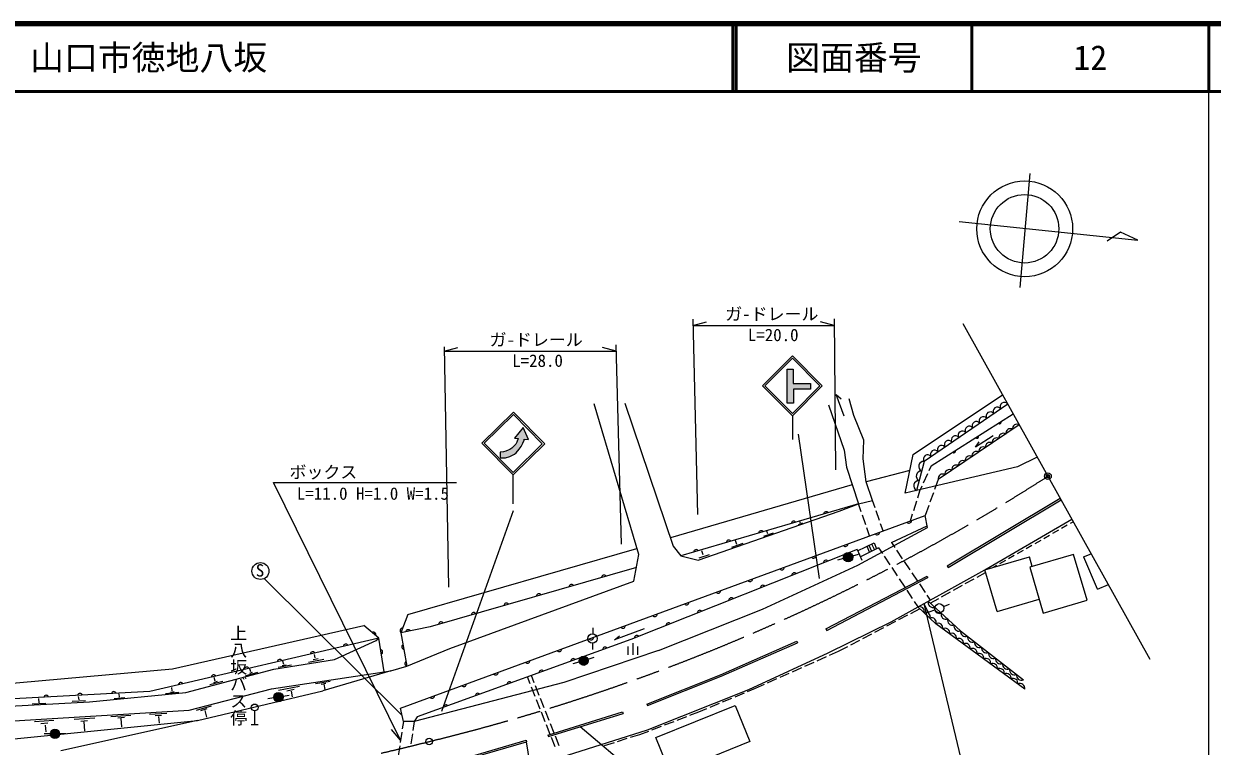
# Model space of a CAD drawing. Units: millimetres, scale not verified. Extents: x 40000 to 680000, y 20000 to 380000.
# Drawn here: x 404099 to 579500, y 273364 to 380000 of the extents above; entities that cross this region are included whole.
import ezdxf
from ezdxf.enums import TextEntityAlignment as Align

# ---------------------------------------------------------------- set-up
doc = ezdxf.new("R2010")
doc.units = ezdxf.units.MM
doc.header["$LTSCALE"] = 1000
doc.header["$PDMODE"] = 32
doc.header["$PDSIZE"] = 500
doc.linetypes.add('CHAIN', pattern=[18.5, 12, -1.5, 3.5, -1.5])
for name, color, linetype, lineweight in [('M-BGD', 7, 'Continuous', 13), ('M-BMK', 2, 'CHAIN', 13), ('M-BMK-SRVR', 3, 'Continuous', 13), ('M-STR-HTXT', 7, 'Continuous', 13), ('M-STR-STRC', 7, 'Continuous', 13), ('M-TTL', 2, 'Continuous', 140), ('M-TTL-BAND', 7, 'Continuous', 25), ('M-TTL-LINE', 7, 'Continuous', 50)]:
    doc.layers.add(name, color=color, linetype=linetype, lineweight=lineweight)
doc.layers.add('M-OTRS', color=6, linetype='Continuous')
doc.layers.add('M-TTL-TXT', color=7, linetype='Continuous')
doc.styles.add('@ＭＳ ゴシック', font='')
doc.styles.add('ＭＳ ゴシック', font='')
doc.styles.get('@ＭＳ ゴシック').set_extended_font_data('@MS Gothic')
doc.styles.get('ＭＳ ゴシック').set_extended_font_data('MS Gothic')

msp = doc.modelspace()

# ---------------------------------------------------------------- hatches: boundary and pattern name
at = {"layer": 'M-BGD'}
for points in [[(526431, 301436, 0.97359), (525105, 301113, 0.01338), (525113, 301077, 0.41421), (525952, 300597, 0.41421)], [(487389, 286186, 0.97359), (486073, 285823, 0.01338), (486082, 285787, 1)], [(442359, 280722, 0.97359), (441004, 280554, 0.01338), (441009, 280517, 0.41421), (441786, 279944, 0.41421)], [(409384, 275188, 0.97359), (408019, 275224, 0.01338), (408018, 275188, 0.41421), (408701, 274505, 0.41421)]]:
    msp.add_hatch(color=256, dxfattribs=at).paths.add_polyline_path(points)
at = {"layer": 'M-STR-STRC'}
for points in [[(517707, 323976), (517707, 326080), (520205, 326080), (520205, 326904), (517671, 326904), (517671, 329026), (516758, 329026), (516758, 323976)], [(517707, 323976), (517707, 326080), (520205, 326080), (520205, 326904), (517671, 326904), (517671, 329026), (516758, 329026), (516758, 323976)], [(517707, 323976), (517707, 326080), (520205, 326080), (520205, 326904), (517671, 326904), (517671, 329026), (516758, 329026), (516758, 323976)], [(517707, 323976), (517707, 326080), (520205, 326080), (520205, 326904), (517671, 326904), (517671, 329026), (516758, 329026), (516758, 323976)], [(517707, 323976), (517707, 326080), (520205, 326080), (520205, 326904), (517671, 326904), (517671, 329026), (516758, 329026), (516758, 323976)], [(516758, 329026), (517671, 329026), (517671, 326904), (520205, 326904), (520205, 326080), (517707, 326080), (517707, 323976), (516758, 323976)], [(477076, 318763), (476527, 318810), (477795, 320393), (478570, 318638), (477936, 318671), (477935, 318530), (477762, 318109), (477490, 317589), (477205, 317196), (476764, 316692), (476536, 316483), (475857, 316150), (475192, 315929), (474402, 315936), (474409, 316768), (474889, 316834), (475228, 316902), (475610, 317068), (475823, 317165), (476120, 317346), (476433, 317640), (476703, 317934), (476889, 318243)], [(477076, 318763), (476527, 318810), (477795, 320393), (478570, 318638), (477936, 318671), (477935, 318530), (477762, 318109), (477490, 317589), (477205, 317196), (476764, 316692), (476536, 316483), (475857, 316150), (475192, 315929), (474402, 315936), (474409, 316768), (474889, 316834), (475228, 316902), (475610, 317068), (475823, 317165), (476120, 317346), (476433, 317640), (476703, 317934), (476889, 318243)]]:
    msp.add_hatch(color=256, dxfattribs=at).paths.add_polyline_path(points)

# ---------------------------------------------------------------- linework, layer by layer
at = {"layer": 'M-BGD'}
for p, q in [((552573, 357923), (551104, 341055)), ((525198, 322076), (523985, 325300)), ((523985, 325300), (524754, 324650)), ((526618, 322194), (525908, 324650)), ((535367, 316447), (548551, 325227)), ((494851, 301642), (488306, 323910)), ((492832, 323977), (499939, 302914)), ((522861, 323762), (525198, 317076)), ((528067, 318526), (526618, 322194)), ((538029, 314731), (550115, 322425)), ((551030, 320786), (539065, 312749)), ((527979, 315804), (528067, 318526)), ((547170, 319168), (544538, 317511)), ((544538, 317511), (545100, 318310)), ((525198, 317076), (525523, 314562)), ((528422, 312373), (527979, 315804)), ((534184, 310737), (535367, 316447)), ((553678, 316039), (550779, 314612)), ((525523, 314562), (527303, 309126)), ((534876, 314077), (528422, 312373)), ((550779, 314612), (535870, 311122)), ((538029, 314731), (537694, 314003)), ((529369, 309622), (528422, 312373)), ((537485, 313548), (536858, 312186)), ((539065, 312749), (538525, 311259)), ((526375, 311960), (499524, 304144)), ((535870, 311122), (534184, 310737)), ((536314, 311003), (535994, 309995)), ((536649, 311732), (536314, 311003)), ((538355, 310788), (537844, 309378)), ((527303, 309126), (501052, 301469)), ((524433, 308062), (527303, 309126)), ((527303, 309126), (529369, 309622)), ((527712, 307948), (527303, 309126)), ((529735, 308559), (529369, 309622)), ((535843, 309519), (535390, 308089)), ((537674, 308908), (537134, 307418)), ((540379, 299977), (557069, 309963)), ((540508, 299762), (557191, 309745)), ((459698, 278968), (537134, 307418)), ((503637, 300814), (524433, 308062)), ((528368, 306059), (527876, 307476)), ((530388, 306669), (529899, 308087)), ((535239, 307612), (534920, 306604)), ((537460, 305672), (537134, 307418)), ((518418, 306099), (519090, 306327)), ((518728, 306286), (518652, 306508)), ((527196, 300078), (537460, 305672)), ((528941, 304408), (528532, 305586)), ((530917, 305134), (530551, 306196)), ((532147, 303425), (537420, 305888)), ((545942, 299401), (558799, 306863)), ((556797, 305234), (555928, 304739)), ((558101, 305976), (557232, 305481)), ((559007, 306491), (558536, 306223)), ((509330, 303163), (509161, 303712)), ((513313, 304357), (514758, 304863)), ((513909, 304695), (513761, 305112)), ((554190, 303749), (553321, 303254)), ((555494, 304491), (554625, 303997)), ((460790, 292788), (494579, 302569)), ((499939, 302914), (501052, 301469)), ((504369, 301608), (504165, 302210)), ((508582, 302754), (510289, 303314)), ((526436, 301474), (527318, 301714)), ((527078, 302403), (527776, 300848)), ((527158, 302223), (529590, 303399)), ((530267, 302651), (527565, 301317)), ((528505, 302875), (528912, 301982)), ((528839, 303036), (529223, 302135)), ((529230, 303225), (529634, 302338)), ((529590, 303399), (529971, 302505)), ((530267, 302651), (530813, 301826)), ((532147, 303425), (532638, 302700)), ((532919, 302286), (533760, 301044)), ((551583, 302265), (550714, 301770)), ((552887, 303007), (552018, 302512)), ((560519, 301313), (561632, 301786)), ((494133, 297708), (494851, 301642)), ((501052, 301469), (503637, 300814)), ((503773, 301176), (505281, 301667)), ((513133, 293603), (527196, 300078)), ((524223, 300873), (525105, 301113)), ((531090, 301409), (531918, 300159)), ((534040, 300630), (534881, 299387)), ((540379, 299977), (540508, 299762)), ((545942, 299401), (552508, 301326)), ((547673, 300038), (547202, 299770)), ((548976, 300780), (548107, 300286)), ((550280, 301523), (549411, 301028)), ((552930, 299888), (552508, 301326)), ((559038, 301679), (552556, 299778)), ((561027, 294902), (559038, 301679)), ((560519, 301313), (562531, 296580)), ((522494, 290681), (537429, 298484)), ((522609, 290459), (537545, 298262)), ((532113, 291728), (545942, 299401)), ((532194, 299742), (533023, 298491)), ((535161, 298973), (536002, 297731)), ((537429, 298484), (537545, 298262)), ((544809, 298339), (546051, 299029)), ((547745, 293255), (545942, 299401)), ((552556, 299778), (554544, 293000)), ((459934, 277901), (439582, 298107)), ((466984, 287783), (494133, 297708)), ((533299, 298075), (534128, 296824)), ((536282, 297317), (537123, 296075)), ((541312, 296397), (542623, 297125)), ((543060, 297368), (544372, 298096)), ((562544, 296549), (564169, 297240)), ((534404, 296408), (535233, 295157)), ((535509, 294740), (536056, 293915)), ((537403, 295661), (537894, 294935)), ((537884, 294493), (539126, 295183)), ((539564, 295426), (540875, 296154)), ((547745, 293255), (553936, 295071)), ((554544, 293000), (561027, 294902)), ((497762, 287495), (513133, 293603)), ((536345, 293647), (534969, 292927)), ((537717, 293185), (538569, 293515)), ((539856, 294012), (540708, 294342)), ((426038, 284794), (454304, 291183)), ((522795, 287143), (532113, 291728)), ((532755, 291767), (531426, 291072)), ((534526, 292695), (533198, 291999)), ((488065, 290852), (488062, 289938)), ((495648, 290713), (491269, 289070)), ((491269, 289070), (492019, 289648)), ((522494, 290681), (522609, 290459)), ((529211, 289913), (527882, 289217)), ((530983, 290840), (529654, 290144)), ((449972, 286183), (456105, 288964)), ((456105, 288964), (456478, 289320)), ((460658, 285185), (466984, 287783)), ((488055, 288559), (488052, 287645)), ((493317, 286843), (493317, 288068)), ((494017, 286843), (494017, 288593)), ((494717, 286843), (494717, 288068)), ((506915, 283914), (518215, 288855)), ((518215, 288855), (518315, 288626)), ((525667, 288058), (524292, 287338)), ((527439, 288985), (526110, 288289)), ((441008, 284733), (449972, 286183)), ((442458, 285440), (442329, 285919)), ((446123, 285776), (448372, 286197)), ((446794, 286158), (447530, 286315)), ((447109, 286421), (447030, 286881)), ((497762, 287495), (483802, 282754)), ((487392, 286224), (488266, 286492)), ((511100, 281739), (522795, 287143)), ((522512, 286545), (521142, 285935)), ((524292, 287338), (522969, 286749)), ((391752, 281717), (426038, 284794)), ((428022, 281302), (441008, 284733)), ((436913, 283816), (438666, 284295)), ((437444, 284155), (437853, 284283)), ((437596, 284336), (437485, 284792)), ((440657, 281850), (458275, 284470)), ((441622, 285020), (443609, 285358)), ((442242, 285259), (442803, 285399)), ((458275, 284470), (448223, 281531)), ((458275, 284470), (460658, 285185)), ((485199, 285555), (486073, 285823)), ((518858, 284918), (517488, 284308)), ((520685, 285732), (519315, 285121)), ((431557, 282463), (433477, 282954)), ((432162, 282787), (432714, 282945)), ((432337, 282954), (432223, 283506)), ((436848, 283816), (436913, 283816)), ((447138, 282619), (449300, 282975)), ((447991, 282537), (448686, 282677)), ((448371, 282502), (448552, 281742)), ((483802, 282754), (461725, 277029)), ((478844, 282555), (478434, 283594)), ((479430, 282737), (479009, 283803)), ((496058, 279586), (506915, 283914)), ((513377, 282477), (512054, 281888)), ((515204, 283291), (513834, 282681)), ((517031, 284104), (515661, 283494)), ((412251, 280225), (412199, 280698)), ((413793, 279941), (428022, 281302)), ((418231, 280585), (418161, 281088)), ((424999, 281146), (426974, 281357)), ((425755, 281368), (426316, 281446)), ((425992, 281528), (425930, 282046)), ((428498, 278675), (440657, 281850)), ((429737, 277166), (448223, 281531)), ((441672, 281661), (444809, 282239)), ((442368, 280760), (443272, 280897)), ((442925, 281555), (443994, 281783)), ((443573, 281485), (443714, 280670)), ((479578, 280694), (479028, 282090)), ((480164, 280876), (479614, 282272)), ((496161, 275793), (511100, 281739)), ((510415, 281201), (509032, 280621)), ((512054, 281888), (510876, 281394)), ((379240, 278018), (413793, 279941)), ((405327, 279611), (407355, 279728)), ((406361, 279763), (406303, 280423)), ((411261, 280006), (413207, 280137)), ((417437, 280406), (419011, 280550)), ((429578, 278678), (431813, 279344)), ((430235, 278652), (431155, 278923)), ((440101, 280416), (441004, 280554)), ((460128, 277029), (459698, 278968)), ((480313, 278834), (479762, 280229)), ((480899, 279016), (480348, 280411)), ((496058, 279586), (496150, 279353)), ((497393, 274654), (509085, 279366)), ((506726, 279654), (505343, 279074)), ((508570, 280427), (507187, 279847)), ((509085, 279366), (511232, 274039)), ((378903, 275658), (428498, 278675)), ((398173, 274001), (429737, 277166)), ((405675, 277008), (408515, 277205)), ((429737, 277166), (409577, 272685)), ((411535, 277350), (414585, 277534)), ((412534, 277078), (413489, 277157)), ((416960, 277762), (419888, 277946)), ((417968, 277569), (418941, 277648)), ((418442, 277464), (418547, 276237)), ((422631, 278086), (425226, 278244)), ((423499, 277902), (424437, 277964)), ((423999, 277753), (424060, 276763)), ((430822, 278617), (431085, 277644)), ((438178, 276590), (438178, 278590)), ((481047, 276974), (480496, 278369)), ((481633, 277156), (481083, 278551)), ((481444, 275020), (492469, 278432)), ((481518, 274781), (492542, 278193)), ((492469, 278432), (492542, 278193)), ((501904, 277700), (500503, 277165)), ((503703, 278386), (502371, 277878)), ((504882, 278880), (503703, 278386)), ((406622, 276706), (407660, 276798)), ((407279, 276469), (407371, 275483)), ((412963, 276947), (413086, 275623)), ((437678, 276590), (438678, 276590)), ((459883, 275421), (459658, 273938)), ((460128, 277029), (459958, 275915)), ((461725, 277029), (460128, 277029)), ((461725, 277029), (461523, 275698)), ((481782, 275114), (481231, 276509)), ((482368, 275296), (481817, 276691)), ((484328, 272066), (496161, 275793)), ((496298, 275561), (494967, 275053)), ((498167, 276274), (496766, 275740)), ((500036, 276987), (498634, 276453)), ((407105, 275224), (408019, 275224)), ((409398, 275224), (410312, 275224)), ((461448, 275203), (461222, 273720)), ((465680, 270589), (478249, 274251)), ((465750, 270349), (478319, 274011)), ((478249, 274251), (478319, 274011)), ((481871, 250821), (478319, 274011)), ((481444, 275020), (481518, 274781)), ((482516, 273253), (481965, 274649)), ((483102, 273435), (482552, 274831)), ((491214, 273887), (489782, 273441)), ((493124, 274481), (491692, 274035)), ((494967, 275053), (493602, 274629)), ((499540, 269327), (497393, 274654)), ((511232, 274039), (499540, 269327)), ((459583, 273443), (459357, 271961))]:
    msp.add_line(p, q, dxfattribs=at)
for points in [[(542160, 350794), (568530, 348066), (565950, 349238), (564018, 347906)], [(456478, 289320), (422703, 281458), (391619, 279794), (344694, 279794), (311214, 283189), (294840, 286317), (278466, 288913), (236999, 298364), (211839, 309014), (182220, 327718), (169174, 339166)], [(549310, 323867), (536964, 315411), (535870, 311122)], [(527078, 302403), (493695, 289130), (462175, 277696), (461725, 277029)], [(494508, 299763), (464059, 290995), (459755, 290096)], [(537586, 294764), (542369, 290405), (551643, 283172)], [(551821, 281797), (538731, 291426), (536056, 293915)], [(457307, 284326), (456478, 289320), (454304, 291183)], [(460790, 292788), (459755, 290096), (460658, 285185)], [(496150, 279353), (507011, 283684), (518315, 288626)]]:
    msp.add_lwpolyline(points, dxfattribs=at)
for centre, radius in [((551827, 349730), 7068), ((551804, 349742), 5056), ((525772, 301256), 683), ((439021, 299224), 1250), ((539218, 293727), 683), ((488022, 289256), 683), ((486736, 285987), 683), ((441684, 280620), 683), ((438178, 279090), 500), ((408701, 275188), 683)]:
    msp.add_circle(centre, radius, dxfattribs=at)
for centre, radius, start, end in [((547780, 322791), 624, 36.61109, 212.20881), ((548809, 323495), 624, 36.61109, 212.20881), ((544694, 320677), 624, 36.61109, 212.20881), ((545723, 321381), 624, 36.61109, 212.20881), ((546752, 322086), 624, 36.61109, 212.20881), ((548122, 321223), 256, 225.16269, 19.80192), ((542636, 319267), 624, 36.61109, 212.20881), ((543665, 319972), 624, 36.61109, 212.20881), ((548677, 318903), 651, 56.56184, 191.22125), ((549674, 319573), 651, 56.56184, 191.22125), ((550671, 320243), 651, 56.56184, 191.22125), ((539550, 317153), 624, 36.61109, 212.20881), ((540579, 317858), 624, 36.61109, 212.20881), ((541608, 318562), 624, 36.61109, 212.20881), ((544748, 319074), 256, 225.16269, 19.80192), ((545686, 316894), 651, 56.56184, 191.22125), ((546683, 317564), 651, 56.56184, 191.22125), ((547680, 318234), 651, 56.56184, 191.22125), ((537492, 315744), 624, 36.61109, 212.20881), ((538521, 316448), 624, 36.61109, 212.20881), ((541373, 316926), 256, 225.16269, 19.80192), ((543691, 315555), 651, 56.56184, 191.22125), ((544689, 316224), 651, 56.56184, 191.22125), ((536566, 313228), 754, 87.44842, 243.92193), ((536931, 314658), 754, 87.44842, 243.92193), ((540700, 313545), 651, 56.56184, 191.22125), ((541697, 314215), 651, 56.56184, 191.22125), ((542694, 314885), 651, 56.56184, 191.22125), ((536201, 311799), 754, 87.44842, 243.92193), ((539703, 312875), 651, 56.56184, 191.22125), ((522536, 307611), 370, 35.18696, 177.33767), ((517736, 306211), 370, 35.18696, 177.33767), ((534749, 306669), 370, 219.09784, 1.24855), ((508137, 303411), 370, 35.18696, 177.33767), ((512936, 304811), 370, 35.18696, 177.33767), ((530055, 304945), 370, 219.09784, 1.24855), ((503337, 302010), 370, 35.18696, 177.33767), ((525362, 303221), 370, 219.09784, 1.24855), ((520669, 301496), 370, 219.09784, 1.24855), ((522476, 300444), 370, 40.60733, 182.75804), ((489737, 298264), 370, 34.9887, 177.13941), ((515975, 299772), 370, 219.09784, 1.24855), ((517830, 298597), 370, 40.60733, 182.75804), ((484932, 296881), 370, 34.9887, 177.13941), ((511282, 298048), 370, 219.09784, 1.24855), ((513183, 296749), 370, 40.60733, 182.75804), ((480127, 295497), 370, 34.9887, 177.13941), ((506589, 296323), 370, 219.09784, 1.24855), ((508537, 294902), 370, 40.60733, 182.75804), ((538282, 294568), 724, 164.21767, 291.09463), ((470518, 292730), 370, 34.9887, 177.13941), ((475322, 294114), 370, 34.9887, 177.13941), ((501896, 294599), 370, 219.09784, 1.24855), ((503891, 293055), 370, 40.60733, 182.75804), ((536322, 293308), 664, 340.46024, 113.64523), ((537214, 292478), 664, 340.46024, 113.64523), ((539239, 293696), 724, 164.21767, 291.09463), ((540196, 292824), 724, 164.21767, 291.09463), ((465713, 291346), 370, 34.9887, 177.13941), ((497202, 292875), 370, 219.09784, 1.24855), ((499245, 291207), 370, 40.60733, 182.75804), ((538105, 291648), 664, 340.46024, 113.64523), ((539063, 290823), 688, 348.42459, 118.89952), ((541152, 291952), 724, 164.21767, 291.09463), ((542109, 291080), 724, 164.21767, 291.09463), ((455688, 289839), 370, 338.32335, 120.47406), ((460004, 290412), 370, 87.88713, 230.03784), ((460840, 290200), 370, 30.71908, 172.86979), ((487816, 289426), 370, 219.09784, 1.24855), ((492509, 291150), 370, 219.09784, 1.24855), ((494599, 289360), 370, 40.60733, 182.75804), ((540070, 290083), 688, 348.42459, 118.89952), ((541077, 289342), 688, 348.42459, 118.89952), ((543090, 290266), 734, 169.10028, 294.99808), ((544120, 289463), 734, 169.10028, 294.99808), ((451636, 288069), 370, 32.02733, 174.17804), ((460255, 288037), 370, 119.34337, 261.49408), ((483123, 287702), 370, 219.09784, 1.24855), ((489905, 287627), 370, 38.8624, 181.01311), ((542084, 288601), 688, 348.42459, 118.89952), ((543091, 287860), 688, 348.42459, 118.89952), ((544098, 287120), 688, 348.42459, 118.89952), ((545151, 288659), 734, 169.10028, 294.99808), ((546181, 287856), 734, 169.10028, 294.99808), ((441896, 285802), 370, 32.02733, 174.17804), ((446766, 286936), 370, 32.02733, 174.17804), ((456697, 287266), 370, 298.34658, 80.49729), ((478429, 285978), 370, 219.09784, 1.24855), ((485205, 285922), 370, 38.8624, 181.01311), ((545105, 286379), 688, 348.42459, 118.89952), ((546112, 285638), 688, 348.42459, 118.89952), ((547211, 287052), 734, 169.10028, 294.99808), ((548242, 286248), 734, 169.10028, 294.99808), ((437026, 284669), 370, 32.02733, 174.17804), ((460707, 285578), 370, 119.34337, 261.49408), ((473736, 284253), 370, 219.09784, 1.24855), ((480504, 284217), 370, 38.8624, 181.01311), ((547119, 284898), 688, 348.42459, 118.89952), ((548126, 284157), 688, 348.42459, 118.89952), ((549272, 285445), 734, 169.10028, 294.99808), ((550303, 284641), 734, 169.10028, 294.99808), ((427287, 282402), 370, 32.02733, 174.17804), ((432156, 283535), 370, 32.02733, 174.17804), ((469043, 282529), 370, 219.09784, 1.24855), ((475804, 282512), 370, 38.8624, 181.01311), ((549133, 283416), 688, 348.42459, 118.89952), ((550140, 282676), 688, 348.42459, 118.89952), ((551333, 283837), 734, 169.10028, 294.99808), ((551147, 281935), 688, 348.42459, 118.89952), ((407409, 280519), 370, 21.98895, 164.13966), ((412402, 280787), 370, 21.98895, 164.13966), ((417395, 281054), 370, 21.98895, 164.13966), ((464349, 280805), 370, 219.09784, 1.24855), ((471104, 280807), 370, 38.8624, 181.01311), ((466403, 279102), 370, 38.8624, 181.01311)]:
    msp.add_arc(centre, radius, start, end, dxfattribs=at)
at = {"layer": 'M-BMK'}
for centre, radius, start, end in [((392732, 566117), 300614, 283.70109, 302.72615), ((387342, 575160), 310692, 265.86578, 284.27168)]:
    msp.add_arc(centre, radius, start, end, dxfattribs=at)
at = {"layer": 'M-BMK-SRVR'}
for p, q in [((542683, 335744), (555251, 313221)), ((555251, 313221), (570310, 286236))]:
    msp.add_line(p, q, dxfattribs=at)
for centre in [(555251, 313221), (463934, 274057)]:
    msp.add_circle(centre, 500, dxfattribs=at)
at = {"layer": 'M-OTRS'}
msp.add_point((555251, 313221), dxfattribs=at)
at = {"layer": 'M-STR-HTXT'}
for p, q in [((502838, 336399), (503537, 307552)), ((502861, 335487), (504861, 335987)), ((502861, 335487), (523704, 335487)), ((523704, 335487), (521704, 335987)), ((523694, 336440), (523916, 314164)), ((466130, 332335), (466796, 296858)), ((466142, 331693), (468142, 332193)), ((466142, 331693), (491515, 331693)), ((491515, 331693), (489515, 332193)), ((491490, 332601), (492289, 303182)), ((440962, 312282), (467962, 312282)), ((459704, 274241), (440962, 312282)), ((536934, 294403), (545082, 260143)), ((536934, 294403), (537883, 292573)), ((459704, 274241), (458372, 275814))]:
    msp.add_line(p, q, dxfattribs=at)
at = {"layer": 'M-STR-STRC'}
for p, q in [((513119, 326554), (517531, 330966)), ((513458, 326554), (517531, 330627)), ((517531, 330966), (521944, 326554)), ((517531, 330627), (521604, 326554)), ((516758, 329026), (517671, 329026)), ((516758, 323976), (516758, 329026)), ((517671, 329026), (517671, 326904)), ((517531, 322142), (513119, 326554)), ((517531, 322481), (513458, 326554)), ((521944, 326554), (517531, 322142)), ((521604, 326554), (517531, 322481)), ((517671, 326904), (520205, 326904)), ((520205, 326904), (520205, 326080)), ((520205, 326080), (517707, 326080)), ((517707, 326080), (517707, 323976)), ((517707, 323976), (516758, 323976)), ((476386, 322670), (471716, 318075)), ((476383, 322314), (472072, 318072)), ((480625, 318003), (476383, 322314)), ((480982, 318000), (476386, 322670)), ((517531, 322142), (517531, 318645)), ((518413, 319420), (521511, 298117)), ((471716, 318075), (476312, 313405)), ((472072, 318072), (476315, 313761)), ((476312, 313405), (480982, 318000)), ((476315, 313761), (480625, 318003)), ((476312, 309137), (476312, 313405)), ((476312, 308091), (465769, 278478)), ((510962, 255301), (486205, 276232))]:
    msp.add_line(p, q, dxfattribs=at)
msp.add_lwpolyline([(474402, 315936), (475192, 315929), (475857, 316150), (476536, 316483), (476764, 316692), (477205, 317196), (477490, 317589), (477762, 318109), (477935, 318530), (477936, 318671), (478570, 318638), (477795, 320393), (476527, 318810), (477076, 318763), (476889, 318243), (476703, 317934), (476433, 317640), (476120, 317346), (475823, 317165), (475610, 317068), (475228, 316902), (474889, 316834), (474409, 316768)], close=True, dxfattribs=at)
at = {"layer": 'M-TTL'}
msp.add_line((680000, 380000), (40000, 380000), dxfattribs=at)
at = {"layer": 'M-TTL-BAND'}
msp.add_line((579000, 20000), (579000, 370000), dxfattribs=at)
at = {"layer": 'M-TTL-LINE'}
for p, q in [((508747, 380000), (508747, 370000)), ((509247, 380000), (509247, 370000)), ((543997, 380000), (543997, 370000)), ((579000, 380000), (579000, 370000)), ((40000, 370000), (680000, 370000))]:
    msp.add_line(p, q, dxfattribs=at)

# ---------------------------------------------------------------- texts
at = {"layer": 'M-BGD', "style": 'ＭＳ ゴシック'}
msp.add_text('S', height=1833, dxfattribs=at).set_placement((438342, 297851), align=Align.BOTTOM_LEFT)
at = {"layer": 'M-BGD', "style": '@ＭＳ ゴシック'}
msp.add_text('上八坂バス停', height=1833, rotation=270, dxfattribs=at).set_placement((434325, 291318), align=Align.BOTTOM_LEFT)
at = {"layer": 'M-STR-HTXT', "style": 'ＭＳ ゴシック'}
for s, p in [('ガ-ドレール', (507627, 335698)), ('ガ-ドレール', (472849, 331904)), ('L=20.0', (510963, 332604)), ('L=28.0', (476185, 328810)), ('ボックス', (443321, 312358)), ('L=11.0 H=1.0 W=1.5', (444403, 309191))]:
    msp.add_text(s, height=1833, dxfattribs=at).set_placement(p, align=Align.BOTTOM_LEFT)
at = {"layer": 'M-TTL-TXT', "style": 'ＭＳ ゴシック'}
msp.add_text('山口市徳地八坂', height=3666, dxfattribs=at).set_placement((405024, 375000), align=Align.MIDDLE_LEFT)
for s, p in [('図面番号', (526622, 375000)), ('12', (561497, 375000))]:
    msp.add_text(s, height=3666, dxfattribs=at).set_placement(p, align=Align.MIDDLE_CENTER)

doc.saveas('drawing.dxf')
